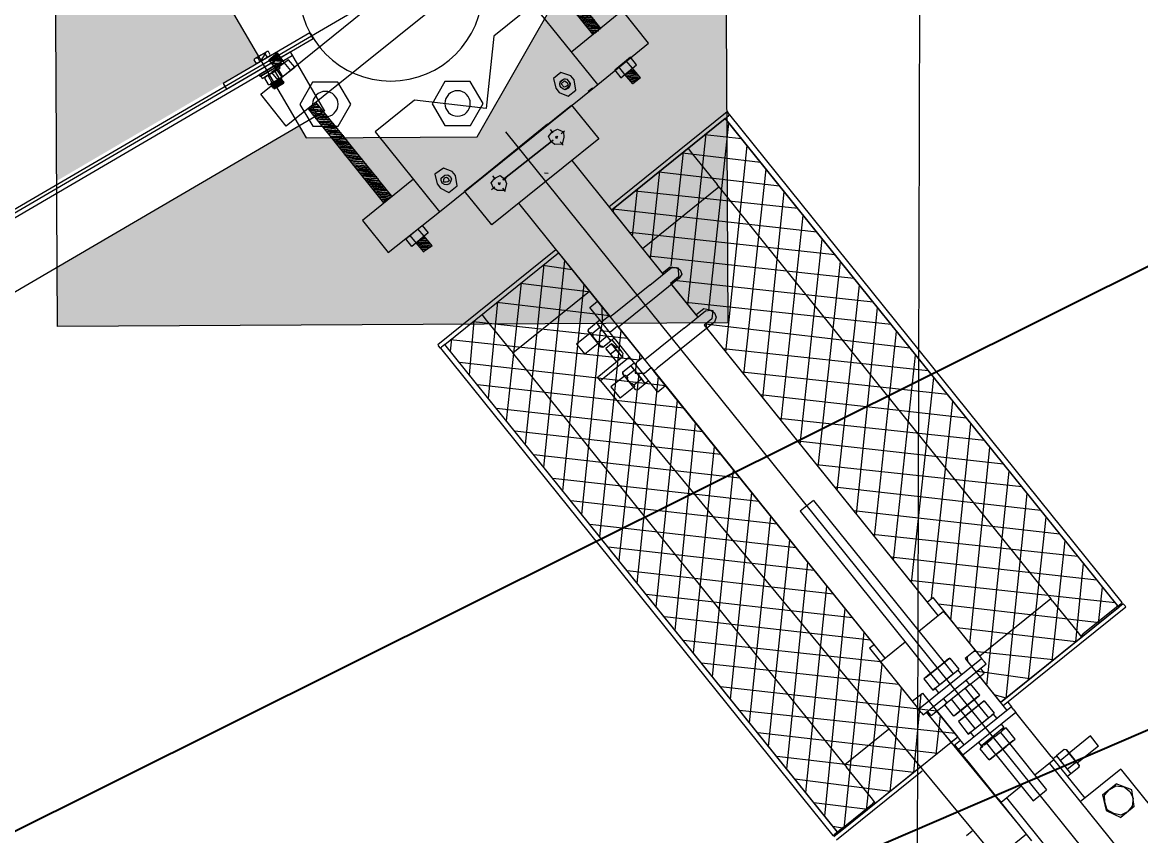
# Model space of a CAD drawing. Header units: millimetres. Extents: x 37 to 259, y 69 to 300.
# Drawn here: x 118.301 to 119.352, y 99.793 to 100.558 of the extents above; entities that cross this region are included whole.
import ezdxf
from ezdxf import colors
from ezdxf.entities.mleader import LeaderData, LeaderLine
from ezdxf.math import Vec2, Vec3

# ---------------------------------------------------------------- set-up
doc = ezdxf.new("R2010")
doc.units = ezdxf.units.MM
doc.linetypes.add('CENTER', pattern=[2, 1.25, -0.25, 0.25, -0.25])
doc.linetypes.add('DASHED2', pattern=[0.375, 0.25, -0.125])
doc.layers.get('0').update_dxf_attribs({"lineweight": 0})
for name, color, linetype, lineweight in [('8', 8, 'Continuous', 0), ('FIBRA OPTICA AT&T', 5, 'Continuous', 0), ('PDF_Geometry', 5, 'Continuous', 0)]:
    doc.layers.add(name, color=color, linetype=linetype, lineweight=lineweight)
doc.styles.add('ROMANS', font='romans.shx')
doc.styles.add('TEXTOS', font='romans.shx')

# ---------------------------------------------------------------- blocks, each defined once
blk = doc.blocks.new('TORREPLANTA')
h = blk.add_hatch()
h.set_pattern_fill('AR-CONC', color=256, scale=0.001, angle=-157.2212)
h.set_pattern_definition([(252.7788, (-21.75451, 207.28263), (-0.17414665, -0.0558413), [0.01905, -0.20955]), (197.7788, (-21.75451, 207.28263), (0.10646699, -0.1625103), [0.01524, -0.16764058]), (303.23024, (-21.76902, 207.27798), (-0.06767967, -0.2183516), [0.01619, -0.17809024]), (248.963, (-21.73484, 207.2358), (-0.26621435, -0.06619157), [0.028575, -0.314325]), (299.41435, (-21.75703, 207.23028), (-0.1230911, -0.3200453), [0.024285, -0.2671356]), (193.96295, (-21.73484, 207.2358), (-0.1230911, -0.3200453), [0.02285997, -0.2514597]), (223.7788, (-21.76318, 207.23767), (-0.17938392, 0.03558796), [0.01905, -0.20955]), (168.7788, (-21.76318, 207.23767), (0.014331, -0.19375066), [0.01524, -0.16764]), (274.23024, (-21.77813, 207.24063), (-0.16505292, -0.1581627), [0.01619, -0.17808994]), (240.2788, (-21.75451, 207.28263), (0.029889835, -0.079156123), [0, -0.165608, 0, -0.17018, 0, -0.168275]), (210.2788, (-21.75451, 207.28263), (-0.02282081, -0.118238004), [0, -0.097028, 0, -0.161798, 0, -0.064135]), (170.2788, (-21.70229, 207.30456), (-0.127233432, -0.04721527), [0, -0.0635, 0, -0.19812, 0, -0.26289]), (160.2788, (-21.67887, 207.3144), (-0.12673158, -0.08079522), [0, -0.08255, 0, -0.131572, 0, -0.18669])])
h.paths.add_polyline_path([(28.8876, 102.099), (28.9881, 102.8927), (28.1945, 102.9932), (28.1856, 102.9236), (28.4521, 102.7212), (28.462, 102.7342), (28.6644, 102.7086), (28.7434, 102.5205), (28.62, 102.358), (28.4176, 102.3837), (28.4113, 102.3988), (28.1027, 102.2692), (28.0939, 102.1996)])
h.paths.add_polyline_path([(24.546, 100.2759), (25.0299, 100.9129), (24.974, 100.9554), (24.6655, 100.8258), (24.6718, 100.8107), (24.5484, 100.6483), (24.346, 100.6739), (24.267, 100.862), (24.3904, 101.0244), (24.4067, 101.0224), (24.4488, 101.3544), (24.3929, 101.3968), (23.9089, 100.7598)])
h.paths.add_polyline_path([(24.8106, 104.6937), (24.8753, 104.7208), (24.9174, 105.0528), (24.9011, 105.0549), (24.8221, 105.243), (24.9455, 105.4054), (25.1479, 105.3798), (25.2269, 105.1917), (25.217, 105.1786), (25.4834, 104.9762), (25.5482, 105.0034), (25.2385, 105.741), (24.5008, 105.4313)])
h.paths.add_polyline_path([(25.3923, 104.9379), (25.2073, 105.0785), (25.2049, 105.0753), (25.1681, 105.1033), (25.1642, 105.0982), (25.1589, 105.1022), (25.1035, 105.0292), (25.0126, 105.0408), (25.0117, 105.0342), (25.0054, 105.035), (24.9996, 104.9892), (24.9705, 104.7608)], flags=17)
h.paths.add_polyline_path([(24.5928, 100.9988), (24.6323, 100.9048), (24.8953, 101.0152), (24.5275, 101.2946), (24.4983, 101.064), (24.5022, 101.0635), (24.4964, 101.0177), (24.5027, 101.0169), (24.5019, 101.0103)], flags=17)
h.paths.add_polyline_path([(28.1151, 102.3673), (28.3294, 102.4573), (28.3279, 102.461), (28.3704, 102.4788), (28.368, 102.4847), (28.3741, 102.4873), (28.3386, 102.5718), (28.3941, 102.6447), (28.3888, 102.6488), (28.3926, 102.6538), (28.3558, 102.6818), (28.1727, 102.8212)], flags=17)
at = {"lineweight": 0}
for p, q in [((24.4785, 100.9778), (24.998, 105.0781)), ((24.973, 105.0564), (24.9741, 105.055)), ((24.9786, 105.0554), (24.9767, 105.0408)), ((24.978, 105.0558), (24.9777, 105.0488)), ((24.988, 105.0517), (24.9792, 105.0528)), ((25.0076, 105.052), (25.0058, 105.0374)), ((24.9868, 105.042), (24.978, 105.0431))]:
    blk.add_line(p, q, dxfattribs=at)
for points in [[(24.5008, 105.4313), (24.8106, 104.6937), (25.5482, 105.0034), (25.2385, 105.741)], [(24.8221, 105.243), (24.9455, 105.4054), (25.1479, 105.3798), (25.2269, 105.1917), (25.1035, 105.0292), (24.9011, 105.0549)], [(24.8378, 105.241), (24.8562, 105.2652), (24.8863, 105.2614), (24.8981, 105.2333), (24.8797, 105.2091), (24.8496, 105.213)], [(24.8989, 105.0955), (24.9173, 105.1197), (24.9474, 105.1159), (24.9592, 105.0878), (24.9408, 105.0636), (24.9107, 105.0675)], [(25.0068, 105.1092), (25.0147, 105.1082), (24.9996, 104.9892), (24.9917, 104.9902)], [(24.4832, 100.9772), (25.0028, 105.0775), (24.9218, 105.0877), (24.4023, 100.9875)], [(24.97, 105.0428), (24.9716, 105.0554), (24.9711, 105.0414), (24.9725, 105.0424)], [(24.9899, 105.0592), (24.9933, 105.0588), (24.9902, 105.034), (24.9868, 105.0344)], [(24.9893, 105.054), (24.9874, 105.0394)], [(24.9935, 105.0601), (24.9957, 105.0598), (24.9923, 105.0328), (24.99, 105.0331)], [(25.0139, 105.0512), (25.0121, 105.0366)]]:
    blk.add_lwpolyline(points, close=True, dxfattribs=at)
at = {"linetype": 'CENTER', "lineweight": 0, "ltscale": 75}
blk.add_lwpolyline([(24.4694, 100.8364), (25.0245, 105.2173), (28.541, 102.5461)], close=True, dxfattribs=at)
at = {"lineweight": 0}
for points in [[(24.9755, 105.0561), (24.9741, 105.055), (24.9736, 105.041), (24.9725, 105.0424), (24.973, 105.0564), (24.9716, 105.0554)], [(24.9761, 105.0407), (24.9766, 105.0547), (24.9755, 105.0561), (24.975, 105.0421), (24.9736, 105.041)], [(24.9785, 105.0551), (24.978, 105.0558), (24.9766, 105.0547)], [(24.975, 105.0421), (24.9761, 105.0407), (24.9768, 105.0413)]]:
    blk.add_lwpolyline(points, dxfattribs=at)
for points in [[(24.9868, 105.042, -0.389201), (24.9861, 105.0371), (24.9773, 105.0382, -0.389201), (24.978, 105.0431, -0.194601), (24.9792, 105.0528, -0.389201), (24.9798, 105.0577), (24.9886, 105.0566, -0.389201), (24.988, 105.0517, -0.194601)], [(25.0126, 105.0489), (25.0082, 105.0495, -0.389201), (25.0089, 105.0543), (25.0133, 105.0538, -0.389201), (25.0126, 105.0489, -0.194601), (25.0114, 105.0392), (25.007, 105.0397, -0.194601)]]:
    blk.add_lwpolyline(points, format="xyb", close=True, dxfattribs=at)
blk.add_lwpolyline([(25.007, 105.0397, 0.389201), (25.0064, 105.0348), (25.0108, 105.0343, 0.389201), (25.0114, 105.0392)], format="xyb", dxfattribs=at)
for centre, radius in [((25.0245, 105.2173), 0.1095), ((24.868, 105.2372), 0.0152), ((24.9291, 105.0917), 0.0152)]:
    blk.add_circle(centre, radius, dxfattribs=at)
blk = doc.blocks.new('A$Ce536baf8')
at = {"layer": 'PDF_Geometry', "lineweight": 9}
for points in [[(0.0038, 0.0333), (0.0063, 0.0358)], [(0.1212, 0.0125), (0.1304, 0.0225), (0.1212, 0.0225), (0.1212, 0.0108), (0.1212, 0.0017)], [(0.1212, 0.0217), (0.1212, 0.0225)], [(0.1212, 0.0208), (0.1229, 0.0225)], [(0.1212, 0.0192), (0.1246, 0.0225)], [(0.1212, 0.0175), (0.1263, 0.0225)], [(0.1212, 0.0167), (0.1271, 0.0225)], [(0.1212, 0.015), (0.1288, 0.0225)], [(0.1212, 0.0133), (0.1296, 0.0225)], [(0.1304, 0.0225), (0.1304, 0.0108), (0.1304, 0.0017)], [(-0.1312, 0.0092), (-0.1229, 0.0183)], [(-0.1312, 0.0075), (-0.1212, 0.0183), (-0.1212, 0.0067), (-0.1212, -0.0025)], [(-0.1212, 0.0183), (-0.1312, 0.0175)], [(-0.1212, 0.0167), (-0.1312, 0.0067), (-0.1312, 0.0175), (-0.1304, 0.0175)], [(-0.1312, 0.0167), (-0.1296, 0.0175)], [(-0.1312, 0.0142), (-0.1279, 0.0175)], [(-0.1312, 0.0133), (-0.1271, 0.0175)], [(-0.1312, 0.0117), (-0.1254, 0.0175)], [(-0.1312, 0.0108), (-0.1237, 0.0175)], [(-0.1296, 0.0067), (-0.1212, 0.015)], [(-0.1287, 0.0067), (-0.1212, 0.0142)], [(-0.1271, 0.0067), (-0.1212, 0.0125)], [(-0.1254, 0.0067), (-0.1212, 0.0117)], [(0.0296, 0.015), (-0.0304, 0.0133), (0.0296, 0.015)], [(0.1212, 0.0108), (0.1304, 0.0208)], [(0.1229, 0.0108), (0.1304, 0.0192)], [(0.1238, 0.0108), (0.1304, 0.0175), (0.1254, 0.0108)], [(0.1271, 0.0108), (0.1304, 0.0158)], [(0.1279, 0.0108), (0.1304, 0.0142)], [(0.1296, 0.0108), (0.1304, 0.0125)], [(0.1304, 0.0108), (0.1313, 0.0108)], [(-0.1312, -0.0025), (-0.1312, 0.0067)], [(-0.1246, 0.0067), (-0.1212, 0.0092)], [(-0.1229, 0.0067), (-0.1212, 0.0083)], [(-0.1221, 0.0067), (-0.1212, 0.0075)], [(0.0954, 0.0017), (0.0971, -0.095), (0.0496, -0.0958), (0.0004, -0.0483), (-0.0462, -0.0975), (-0.0938, -0.0983), (-0.0954, -0.0017), (0.0954, 0.0017), (0.1571, 0.0025), (0.1579, -0.0367), (0.0963, -0.0375)], [(0.0846, 0.0008), (0.0896, 0.0008)], [(-0.0946, -0.0408), (-0.1562, -0.0417), (-0.1571, -0.0033), (-0.0954, -0.0017)], [(0.0354, 0), (-0.0362, -0.0008)], [(0.0746, -0.0142), (0.0721, -0.0133), (0.0687, -0.0142)], [(-0.1296, -0.0417), (-0.1304, -0.0417), (-0.1279, -0.155)], [(-0.1304, -0.0425), (-0.1279, -0.0417), (-0.1304, -0.0442)], [(-0.1262, -0.0417), (-0.1304, -0.0458), (-0.1246, -0.0417)], [(-0.1304, -0.0483), (-0.1237, -0.0417)], [(-0.1304, -0.0492), (-0.1221, -0.0417)], [(-0.1304, -0.0508), (-0.1212, -0.0417)], [(-0.1204, -0.0417), (-0.1187, -0.155), (-0.1196, -0.155)], [(0.1221, -0.04), (0.1246, -0.0367)], [(0.1221, -0.0408), (0.1263, -0.0367)], [(0.1221, -0.0425), (0.1279, -0.0367)], [(0.1221, -0.0433), (0.1288, -0.0367)], [(0.1221, -0.045), (0.1313, -0.0367), (0.1221, -0.0467)], [(0.1229, -0.0375), (0.1221, -0.0375), (0.1246, -0.1508)], [(0.1221, -0.0383), (0.1238, -0.0375)], [(0.1221, -0.0475), (0.1313, -0.0383)], [(0.1221, -0.0492), (0.1313, -0.0392)], [(0.1229, -0.05), (0.1313, -0.04)], [(0.1229, -0.0517), (0.1313, -0.0417)], [(0.1338, -0.15), (0.1313, -0.0367), (0.1338, -0.15), (0.1329, -0.15)], [(-0.1304, -0.0525), (-0.1204, -0.0425)], [(-0.1304, -0.0533), (-0.1204, -0.0433)], [(-0.1304, -0.055), (-0.1204, -0.045)], [(-0.1296, -0.0558), (-0.1204, -0.0458)], [(-0.1296, -0.0575), (-0.1204, -0.0483)], [(-0.1296, -0.0583), (-0.1204, -0.0492)], [(-0.1296, -0.06), (-0.1204, -0.05)], [(-0.1296, -0.0617), (-0.1204, -0.0517)], [(0.1229, -0.0533), (0.1313, -0.0433)], [(0.1229, -0.0542), (0.1313, -0.045)], [(0.1229, -0.0558), (0.1321, -0.0458)], [(0.1229, -0.0575), (0.1321, -0.0467)], [(0.1229, -0.0583), (0.1321, -0.0492)], [(0.1229, -0.0592), (0.1321, -0.05)], [(0.1229, -0.0608), (0.1321, -0.0517)], [(0.1229, -0.0625), (0.1321, -0.0525)], [(-0.1296, -0.0625), (-0.1204, -0.0533)], [(-0.1296, -0.0642), (-0.1204, -0.0542)], [(-0.1296, -0.065), (-0.1204, -0.0558)], [(-0.1296, -0.0667), (-0.1204, -0.0567)], [(-0.1296, -0.0683), (-0.1204, -0.0575)], [(-0.1296, -0.0692), (-0.1204, -0.06)], [(-0.1296, -0.0708), (-0.1204, -0.0608)], [(-0.1296, -0.0717), (-0.1196, -0.0625)], [(0.1229, -0.0642), (0.1321, -0.0533)], [(0.1229, -0.065), (0.1321, -0.0558)], [(0.1229, -0.0658), (0.1321, -0.0567)], [(0.1229, -0.0675), (0.1321, -0.0583)], [(0.1229, -0.0692), (0.1321, -0.0592)], [(0.1229, -0.0708), (0.1321, -0.0608)], [(0.1229, -0.0717), (0.1321, -0.0617)], [(-0.1296, -0.0742), (-0.1196, -0.0642)], [(-0.1296, -0.075), (-0.1196, -0.065)], [(-0.1296, -0.0758), (-0.1196, -0.0667)], [(-0.1296, -0.0775), (-0.1196, -0.0675)], [(-0.1296, -0.0783), (-0.1196, -0.0692)], [(-0.1296, -0.0808), (-0.1196, -0.07)], [(-0.1296, -0.0817), (-0.1196, -0.0717)], [(-0.1296, -0.0825), (-0.1196, -0.0733)], [(0.1229, -0.0725), (0.1321, -0.0633)], [(0.1229, -0.0742), (0.1321, -0.065)], [(0.1229, -0.0758), (0.1321, -0.0658)], [(0.1229, -0.0775), (0.1321, -0.0675)], [(0.1229, -0.0783), (0.1321, -0.0683)], [(0.1229, -0.0792), (0.1321, -0.07)], [(0.1229, -0.0817), (0.1321, -0.0717)], [(0.1229, -0.0825), (0.1321, -0.0725)], [(-0.1296, -0.0842), (-0.1196, -0.0742)], [(-0.1296, -0.0858), (-0.1196, -0.0758)], [(-0.1296, -0.0867), (-0.1196, -0.0767)], [(-0.1296, -0.0883), (-0.1196, -0.0783)], [(-0.1196, -0.08), (-0.1296, -0.09), (-0.1196, -0.0808)], [(-0.1296, -0.0925), (-0.1196, -0.0825)], [(-0.1296, -0.0933), (-0.1196, -0.0833)], [(0.1229, -0.0842), (0.1321, -0.0742)], [(0.1229, -0.085), (0.1321, -0.075)], [(0.1229, -0.0858), (0.1321, -0.0767)], [(0.1229, -0.0875), (0.1321, -0.0775)], [(0.1229, -0.0892), (0.1321, -0.0792)], [(0.1229, -0.0908), (0.1321, -0.0808)], [(0.1229, -0.0917), (0.1321, -0.0825)], [(0.1229, -0.0933), (0.1321, -0.0833)], [(-0.1296, -0.095), (-0.1196, -0.0858), (-0.1296, -0.0967)], [(-0.1296, -0.0975), (-0.1196, -0.0875)], [(-0.1296, -0.0992), (-0.1196, -0.0892)], [(-0.1296, -0.1), (-0.1196, -0.09)], [(-0.1296, -0.1017), (-0.1196, -0.0925), (-0.1287, -0.1025)], [(-0.1287, -0.1042), (-0.1196, -0.0942)], [(0.1229, -0.0942), (0.1321, -0.0842)], [(0.1229, -0.0958), (0.1321, -0.0858)], [(0.1238, -0.0975), (0.1321, -0.0875)], [(0.1238, -0.0983), (0.1321, -0.0892)], [(0.1238, -0.1), (0.1321, -0.09)], [(0.1238, -0.1008), (0.1321, -0.0908)], [(0.1238, -0.1025), (0.1321, -0.0933)], [(0.1238, -0.1033), (0.1329, -0.0942)], [(-0.1287, -0.1058), (-0.1196, -0.0958)], [(-0.1287, -0.1067), (-0.1196, -0.0975)], [(-0.1287, -0.1083), (-0.1196, -0.0992)], [(-0.1287, -0.1092), (-0.1196, -0.1)], [(-0.1287, -0.1108), (-0.1196, -0.1008)], [(-0.1287, -0.1125), (-0.1196, -0.1017)], [(-0.1287, -0.1133), (-0.1196, -0.1042)], [(-0.1287, -0.115), (-0.1196, -0.105)], [(0.1238, -0.105), (0.1329, -0.0958)], [(0.1238, -0.1067), (0.1329, -0.0967)], [(0.1238, -0.1083), (0.1329, -0.0975)], [(0.1238, -0.1092), (0.1329, -0.1)], [(0.1238, -0.11), (0.1329, -0.1008)], [(0.1238, -0.1117), (0.1329, -0.1025)], [(0.1238, -0.1133), (0.1329, -0.1033)], [(0.1238, -0.115), (0.1329, -0.105)], [(-0.1287, -0.1158), (-0.1196, -0.1067)], [(-0.1287, -0.1175), (-0.1196, -0.1075)], [(-0.1287, -0.1183), (-0.1187, -0.1092)], [(-0.1287, -0.12), (-0.1187, -0.1108)], [(-0.1287, -0.1217), (-0.1187, -0.1117)], [(-0.1287, -0.1225), (-0.1187, -0.1133)], [(-0.1187, -0.1142), (-0.1287, -0.125), (-0.1187, -0.1158)], [(0.1238, -0.1158), (0.1329, -0.1058)], [(0.1238, -0.1167), (0.1329, -0.1075)], [(0.1238, -0.1183), (0.1329, -0.1092)], [(0.1238, -0.12), (0.1329, -0.11)], [(0.1238, -0.1217), (0.1329, -0.1117)], [(0.1238, -0.1225), (0.1329, -0.1125)], [(0.1238, -0.1233), (0.1329, -0.1142)], [(-0.1287, -0.1267), (-0.1187, -0.1175)], [(-0.1287, -0.1283), (-0.1187, -0.1183)], [(-0.1287, -0.1292), (-0.1187, -0.12)], [(-0.1287, -0.1308), (-0.1187, -0.1208)], [(-0.1287, -0.1325), (-0.1187, -0.1225)], [(-0.1287, -0.1333), (-0.1187, -0.1242)], [(-0.1287, -0.1342), (-0.1187, -0.125)], [(0.1238, -0.125), (0.1329, -0.1158)], [(0.1238, -0.1267), (0.1329, -0.1167)], [(0.1238, -0.1283), (0.1329, -0.1183)], [(0.1238, -0.1292), (0.1329, -0.1192)], [(0.1238, -0.13), (0.1329, -0.1208)], [(0.1238, -0.1317), (0.1329, -0.1217)], [(0.1238, -0.1333), (0.1329, -0.1233)], [(0.1238, -0.135), (0.1329, -0.125)], [(0.1238, -0.1358), (0.1329, -0.1258)], [(-0.1287, -0.1367), (-0.1187, -0.1267)], [(-0.1287, -0.1375), (-0.1187, -0.1275)], [(-0.1287, -0.1392), (-0.1187, -0.1292)], [(-0.1287, -0.14), (-0.1187, -0.13)], [(-0.1287, -0.1408), (-0.1187, -0.1317)], [(-0.1287, -0.1433), (-0.1187, -0.1333)], [(-0.1287, -0.1442), (-0.1187, -0.1342)], [(-0.1287, -0.1458), (-0.1187, -0.1358)], [(-0.1287, -0.1467), (-0.1187, -0.1367)], [(0.1238, -0.1367), (0.1329, -0.1275)], [(0.1238, -0.1383), (0.1329, -0.1283)], [(0.1238, -0.14), (0.1329, -0.13)], [(0.1238, -0.1417), (0.1329, -0.1317)], [(0.1238, -0.1425), (0.1329, -0.1325)], [(0.1238, -0.1442), (0.1329, -0.1342)], [(0.1246, -0.145), (0.1329, -0.135)], [(0.1246, -0.1467), (0.1329, -0.1367)], [(-0.1287, -0.1483), (-0.1187, -0.1383)], [(-0.1287, -0.15), (-0.1187, -0.14)], [(-0.1279, -0.1508), (-0.1187, -0.1408)], [(-0.1279, -0.1525), (-0.1187, -0.1433), (-0.1279, -0.1533)], [(-0.1187, -0.145), (-0.1279, -0.155), (-0.1187, -0.1458)], [(0.1246, -0.1475), (0.1329, -0.1383)], [(0.1246, -0.1492), (0.1329, -0.14)], [(0.1329, -0.1408), (0.1246, -0.1508), (0.1338, -0.1417)], [(0.1263, -0.1508), (0.1338, -0.1442)], [(0.1279, -0.1508), (0.1338, -0.145)], [(0.1296, -0.1508), (0.1338, -0.1467), (0.1304, -0.1508)], [(-0.1262, -0.155), (-0.1187, -0.1483)], [(-0.1246, -0.155), (-0.1187, -0.1492)], [(-0.1229, -0.155), (-0.1187, -0.15)], [(-0.1187, -0.1517), (-0.1212, -0.155), (-0.1187, -0.1525)], [(0.1313, -0.15), (0.1338, -0.1483)], [(0.1346, -0.1892), (0.1346, -0.1983), (0.1346, -0.21), (0.1254, -0.21), (0.1254, -0.1983), (0.1246, -0.1892)], [(-0.1279, -0.1942), (-0.1271, -0.2033)], [(-0.1271, -0.2142), (-0.1171, -0.2142), (-0.1179, -0.2033), (-0.1179, -0.1933)], [(0.1254, -0.2), (0.1254, -0.1983)], [(0.1254, -0.2017), (0.1271, -0.1983)], [(0.1254, -0.2025), (0.1288, -0.1983)], [(0.1254, -0.2042), (0.1304, -0.1983)], [(0.1254, -0.205), (0.1321, -0.1983), (0.1254, -0.2067)], [(0.1254, -0.2075), (0.1338, -0.1983)], [(-0.1271, -0.2042), (-0.1271, -0.2033), (-0.1271, -0.2142), (-0.1171, -0.2058)], [(-0.1271, -0.2058), (-0.1254, -0.2033)], [(-0.1271, -0.2067), (-0.1237, -0.2033)], [(-0.1271, -0.2083), (-0.1221, -0.2033)], [(-0.1271, -0.21), (-0.1204, -0.2033)], [(-0.1271, -0.2108), (-0.1196, -0.2033)], [(-0.1271, -0.2133), (-0.1171, -0.2042)], [(-0.1254, -0.2142), (-0.1171, -0.2067)], [(-0.1237, -0.2142), (-0.1171, -0.2075)], [(-0.1229, -0.2142), (-0.1171, -0.2092)], [(0.1254, -0.2092), (0.1346, -0.2)], [(0.1254, -0.21), (0.1346, -0.2008)], [(0.1271, -0.21), (0.1346, -0.2025)], [(0.1288, -0.21), (0.1346, -0.2042), (0.1296, -0.21)], [(0.1313, -0.21), (0.1346, -0.2067)], [(0.1321, -0.21), (0.1346, -0.2075)], [(0.1338, -0.21), (0.1346, -0.2092)], [(-0.1212, -0.2142), (-0.1171, -0.2108)], [(-0.1196, -0.2142), (-0.1171, -0.2125)], [(-0.1187, -0.2142), (-0.1171, -0.2133)]]:
    blk.add_lwpolyline(points, dxfattribs=at)
for points in [[(0.1354, 0.0108), (0.1354, 0.0017), (0.1163, 0.0017), (0.1163, 0.0108)], [(-0.1362, 0.0067), (-0.1362, -0.0025), (-0.1162, -0.0025), (-0.1162, 0.0067)], [(-0.0621, -0.0183), (-0.0621, -0.0233), (-0.0663, -0.0308), (-0.0763, -0.0317), (-0.0804, -0.0233), (-0.0804, -0.0183), (-0.0771, -0.01), (-0.0671, -0.01)], [(0.0812, -0.0158), (0.0812, -0.0208), (0.0762, -0.0292), (0.0671, -0.0292), (0.0629, -0.0208), (0.0629, -0.0158), (0.0671, -0.0075), (0.0762, -0.0075)], [(-0.0713, -0.0158), (-0.0738, -0.0167), (-0.0754, -0.0183), (-0.0763, -0.0208), (-0.0754, -0.0233), (-0.0738, -0.025), (-0.0696, -0.025), (-0.0671, -0.0233), (-0.0663, -0.0208), (-0.0671, -0.0183), (-0.0696, -0.0167)], [(-0.0713, -0.0158), (-0.0738, -0.0167), (-0.0754, -0.0183), (-0.0763, -0.0208), (-0.0754, -0.0233), (-0.0738, -0.025), (-0.0696, -0.025), (-0.0671, -0.0233), (-0.0663, -0.0208), (-0.0671, -0.0183), (-0.0696, -0.0167)], [(-0.0713, -0.0183), (-0.0729, -0.0192), (-0.0746, -0.0208), (-0.0729, -0.0225), (-0.0713, -0.0233), (-0.0696, -0.0225), (-0.0688, -0.0208), (-0.0696, -0.0183)], [(0.0721, -0.0142), (0.0687, -0.0142), (0.0679, -0.0158), (0.0671, -0.0183), (0.0679, -0.0208), (0.0696, -0.0225), (0.0746, -0.0225), (0.0762, -0.0208), (0.0762, -0.0158), (0.0746, -0.0142)], [(0.0721, -0.0158), (0.0696, -0.0167), (0.0696, -0.0208), (0.0737, -0.0208), (0.0746, -0.0183), (0.0737, -0.0158)], [(0.1596, -0.15), (-0.1546, -0.1558), (-0.1538, -0.1942), (0.1604, -0.1892)], [(0.1388, -0.1983), (0.1388, -0.1892), (0.1196, -0.1892), (0.1196, -0.1992)], [(-0.1329, -0.2033), (-0.1329, -0.1942), (-0.1129, -0.1933), (-0.1129, -0.2025)]]:
    blk.add_lwpolyline(points, close=True, dxfattribs=at)
blk.add_open_spline([(0.0687, -0.0142), (0.0614, -0.0264), (0.0833, -0.0256), (0.0746, -0.0142)], degree=3, dxfattribs=at)
blk = doc.blocks.new('A$C462F3C73')
at = {"linetype": 'Continuous'}
for points in [[(0, -67.083), (0, 1.167)], [(4, -2.5), (4, 0), (-3.917, 0), (-3.917, -2.5), (4, -2.5)], [(-1.667, -0.917), (-1.75, -0.583), (-2.083, -0.5), (-2.417, -0.583), (-2.583, -0.917), (-2.417, -1.167), (-2.083, -1.417), (-1.75, -1.167), (-1.667, -0.917)], [(-2.083, -0.583), (-2.083, -0.333)], [(2.583, -0.917), (2.5, -0.583), (2.167, -0.5), (1.833, -0.583), (1.75, -0.917), (1.833, -1.167), (2.167, -1.417), (2.5, -1.167), (2.583, -0.917)], [(2.167, -0.583), (2.167, -0.333)], [(-2.667, -0.917), (-2.417, -0.917)], [(-2.167, -0.917), (-2, -0.917)], [(-2.083, -1), (-2.083, -0.833)], [(-2.083, -1.5), (-2.083, -1.25)], [(-1.75, -0.917), (-1.583, -0.917)], [(1.667, -0.917), (1.833, -0.917)], [(2.083, -0.917), (2.25, -0.917)], [(2.167, -1), (2.167, -0.833)], [(2.167, -1.5), (2.167, -1.25)], [(2.5, -0.917), (2.75, -0.917)], [(-1.917, -2.5), (-1.917, -10.917)], [(2, -10.917), (2, -2.5)], [(-10.667, -5.917), (-10.667, -6)], [(-1.917, -5.917), (-10.667, -5.917)], [(-10.667, -6.167), (-10.667, -6)], [(-10.667, -6.167), (-10.583, -6.167)], [(-10.583, -42.25), (-10.667, -42.25), (-10.667, -6.167)], [(-10.333, -6.167), (-10.583, -6.167)], [(-10.333, -7.667), (-8.833, -6.167)], [(-10.333, -9.417), (-7.167, -6.167)], [(-10.333, -11.167), (-5.417, -6.167)], [(-10.333, -12.833), (-3.667, -6.167)], [(-10.333, -14.583), (-2, -6.167)], [(-10.333, -6.167), (-1.917, -6.167), (-1.917, -10.833), (-2.5, -10.833), (-2.833, -11.167), (-2.5, -11.583), (-1.917, -11.583), (-1.917, -13.917), (-2.5, -13.917), (-2.833, -14.333), (-2.5, -14.667), (-1.917, -14.667), (-1.917, -35.167), (-2.333, -35.167), (-2.333, -39.083), (-1.583, -39.083), (-1.583, -42.333), (-10.333, -42.333), (-10.333, -6.167)], [(-1.917, -6.167), (-10.333, -6.167)], [(-10.333, -6.167), (-10.333, -42.25)], [(-1.917, -13.167), (-8.917, -6.167)], [(-7.583, -6.167), (-7.583, -6.583)], [(-2.583, -10.833), (-7.25, -6.167)], [(-1.917, -9.75), (-5.5, -6.167)], [(-1.917, -8.083), (-3.833, -6.167)], [(-1.917, -6.333), (-2.083, -6.167)], [(10.417, -6.167), (2, -6.167), (2, -10.833), (2.5, -10.833), (2.917, -11.167), (2.5, -11.583), (2, -11.583), (2, -13.917), (2.5, -13.917), (2.917, -14.333), (2.5, -14.667), (2, -14.667), (2, -35.167), (2.333, -35.167), (2.333, -39.083), (1.583, -39.083), (1.583, -42.333), (10.417, -42.333), (10.417, -6.167)], [(10.75, -5.917), (2, -5.917)], [(2, -7.417), (3.167, -6.167)], [(2, -9.083), (4.833, -6.167)], [(2, -10.833), (6.583, -6.167)], [(2, -12.5), (8.333, -6.167)], [(10.417, -6.167), (2, -6.167)], [(2.25, -13.917), (10, -6.167)], [(10.417, -13.583), (3.083, -6.167)], [(10.417, -11.833), (4.75, -6.167)], [(10.417, -10.167), (6.5, -6.167)], [(7.667, -6.583), (7.667, -6.167)], [(10.417, -8.417), (8.25, -6.167)], [(10.417, -6.667), (9.917, -6.167)], [(10.417, -42.25), (10.417, -6.167)], [(10.417, -6.167), (10.667, -6.167)], [(10.667, -6.167), (10.75, -6.167), (10.75, -42.25)], [(10.75, -5.917), (10.75, -6)], [(10.75, -6.167), (10.75, -6)], [(-2.667, -14.167), (-10.333, -6.5)], [(-7.583, -6.583), (-7.583, -8.833)], [(10.417, -15.25), (2, -6.75)], [(7.667, -8.833), (7.667, -6.583)], [(2, -16), (10.417, -7.5)], [(-10.333, -16.25), (-1.917, -7.833)], [(-1.917, -16.667), (-10.333, -8.167)], [(-7.583, -9), (-7.583, -8.833)], [(-1.917, -9), (-7.583, -9)], [(-7.583, -9), (-7.583, -39.5)], [(10.417, -17), (2, -8.5)], [(7.667, -9), (2, -9)], [(7.667, -8.833), (7.667, -9)], [(7.667, -39.5), (7.667, -9)], [(-10.333, -18), (-1.917, -9.583)], [(2, -17.667), (10.417, -9.167)], [(-1.917, -18.333), (-10.333, -9.917)], [(2.583, -16), (2.583, -9.75), (2, -9.75), (2, -16), (2.583, -16)], [(2.5, -10.833), (2, -10.167)], [(-2.5, -10.917), (-2.75, -11.083), (-2.833, -11.333), (-2.75, -11.583), (-2.5, -11.667)], [(-0.917, -10.917), (-2.5, -10.917)], [(-0.917, -10.917), (1.75, -10.917)], [(1.75, -10.917), (2, -10.917)], [(2, -19.417), (10.417, -10.917)], [(2.833, -10.667), (2.583, -10.667)], [(2.583, -12), (2.833, -12), (2.833, -10.667)], [(3.417, -11), (2.833, -11), (2.833, -10.667)], [(3.417, -10.667), (2.833, -10.667)], [(2.833, -10.75), (2.833, -10.667)], [(3.417, -10.667), (3.5, -10.75), (3.5, -10.917), (3.417, -10.917), (3.417, -11)], [(3.5, -10.75), (3.417, -10.667)], [(3.5, -11.917), (3.5, -10.75)], [(3.5, -10.917), (4.5, -10.917)], [(4.5, -10.917), (4.5, -11.667)], [(-10.333, -19.75), (-2.167, -11.583)], [(-1.917, -20.083), (-10.333, -11.583)], [(2.833, -11.667), (2.833, -11)], [(10.417, -18.75), (2.917, -11.167)], [(3.417, -11), (3.417, -11.083), (3.5, -11.167), (3.5, -11.5), (3.417, -11.583), (3.417, -11.667)], [(-2.5, -11.667), (-0.917, -11.667)], [(-1.917, -11.667), (-1.917, -14.083)], [(-0.917, -11.667), (1.75, -11.667)], [(1.75, -11.667), (2, -11.667)], [(2, -14.083), (2, -11.667)], [(10.417, -20.417), (2, -11.917)], [(2, -12.25), (2, -12.167)], [(2.75, -12), (2.75, -12.917)], [(3.417, -12), (2.833, -12), (2.833, -11.667), (3.417, -11.667), (3.417, -11.667), (3.5, -11.75), (3.5, -11.917), (3.417, -11.917), (3.417, -12)], [(2.833, -11.917), (2.833, -12)], [(2.833, -12.5), (2.917, -12.167)], [(3.333, -12.583), (2.917, -12.583), (2.917, -12.167), (3.333, -12.167)], [(3.333, -12.583), (3.333, -12.5), (3.333, -12.167), (3.333, -12.167)], [(3.333, -12.25), (3.333, -12.167)], [(3.333, -13.167), (3.333, -12.25)], [(3.5, -11.917), (3.417, -12)], [(3.5, -11.667), (4.5, -11.667)], [(2, -21.083), (10.417, -12.583)], [(2.917, -12.5), (2.75, -12.5)], [(2.917, -13.083), (2.917, -12.5)], [(2.917, -12.583), (2.917, -13.167)], [(3.333, -12.917), (3.333, -12.583), (3.333, -12.583)], [(-10.333, -21.417), (-1.917, -13)], [(-1.917, -21.75), (-10.333, -13.333)], [(2, -13.583), (2, -13.5)], [(2, -13.583), (2, -13.5)], [(2.583, -13.417), (4.75, -13.417), (4.25, -49.167)], [(2.75, -12.917), (2.75, -13), (2.75, -13), (2.75, -13), (2.833, -13.083), (2.917, -13.167), (3, -13.167)], [(3, -13.167), (4.667, -13.167)], [(3.333, -13.167), (3.333, -12.917)], [(4.75, -13.417), (4.75, -13.167), (4.667, -13.167), (4.667, -13.167), (4.667, -13.167)], [(-2.5, -14.083), (-2.75, -14.25), (-2.833, -14.5), (-2.75, -14.75), (-2.5, -14.917)], [(-0.917, -14.083), (-2.5, -14.083)], [(-0.917, -14.083), (1.75, -14.083)], [(1.75, -14.083), (2, -14.083)], [(2.25, -13.917), (2, -13.667)], [(2.833, -13.833), (2.583, -13.833)], [(2.583, -15.167), (2.833, -15.167), (2.833, -13.833)], [(3.417, -14.167), (2.833, -14.167), (2.833, -13.833)], [(3.417, -13.833), (2.833, -13.833)], [(2.833, -13.917), (2.833, -13.833)], [(2.833, -14.833), (2.833, -14.167)], [(3.417, -13.833), (3.417, -13.833), (3.5, -13.917), (3.5, -14.083), (3.417, -14.083), (3.417, -14.167)], [(3.5, -13.917), (3.417, -13.833)], [(3.417, -14.167), (3.417, -14.25), (3.5, -14.333), (3.5, -14.667), (3.417, -14.667), (3.417, -14.833)], [(3.5, -15.083), (3.5, -13.917)], [(3.5, -14.083), (4.5, -14.083)], [(4.5, -14.083), (4.5, -14.917)], [(-10.333, -23.167), (-2, -14.667)], [(-1.917, -14.917), (-2.083, -14.667)], [(2, -22.833), (10.417, -14.333)], [(10.417, -22.167), (2.75, -14.5)], [(-1.917, -23.5), (-10.333, -15.083)], [(-2.5, -14.917), (-0.917, -14.917)], [(-1.917, -14.917), (-1.917, -36.167)], [(-0.917, -14.917), (1.75, -14.917)], [(1.75, -14.917), (2, -14.917)], [(2, -36.167), (2, -14.917)], [(10.417, -23.833), (2, -15.333)], [(3.417, -15.167), (2.833, -15.167), (2.833, -14.833), (3.417, -14.833), (3.417, -14.917), (3.5, -14.917), (3.5, -15.083), (3.417, -15.167), (3.417, -15.167)], [(2.833, -15.083), (2.833, -15.167)], [(3.5, -15.083), (3.417, -15.167)], [(3.5, -14.917), (4.5, -14.917)], [(2, -24.583), (10.417, -16.083)], [(-10.333, -24.833), (-1.917, -16.417)], [(-1.917, -25.167), (-10.333, -16.75)], [(10.417, -25.583), (2, -17.083)], [(2, -26.25), (10.417, -17.75)], [(-10.333, -26.583), (-1.917, -18.167)], [(-1.917, -26.917), (-10.333, -18.5)], [(10.417, -27.333), (2, -18.75)], [(-10.333, -28.333), (-1.917, -19.833)], [(2, -28), (10.417, -19.5)], [(-1.917, -28.667), (-10.333, -20.167)], [(10.417, -29), (2, -20.5)], [(2, -29.667), (10.417, -21.167)], [(-10.333, -30), (-1.917, -21.583)], [(-1.917, -30.333), (-10.333, -21.917)], [(10.417, -30.75), (2, -22.25)], [(2, -31.417), (10.417, -22.917)], [(-10.333, -31.75), (-1.917, -23.25)], [(-1.917, -32.083), (-10.333, -23.667)], [(10.417, -32.417), (2, -23.917)], [(-10.333, -33.417), (-1.917, -25)], [(2, -33.167), (10.417, -24.667)], [(-1.917, -33.75), (-10.333, -25.333)], [(10.417, -34.167), (2, -25.667)], [(2, -34.833), (10.417, -26.333)], [(-10.333, -35.167), (-1.917, -26.667)], [(-0.5, -26.5), (-0.5, -38.5)], [(-0.5, -26.5), (0.5, -26.5)], [(0.5, -26.5), (0.5, -38.5)], [(-2.25, -35.167), (-10.333, -27.083)], [(10.417, -35.917), (2, -27.417)], [(2.333, -36.167), (10.417, -28.083)], [(-10.333, -36.917), (-1.917, -28.417)], [(-2.333, -36.833), (-10.333, -28.75)], [(10.417, -37.583), (2, -29.083)], [(-10.333, -38.583), (-1.917, -30.167)], [(2.333, -37.833), (10.417, -29.75)], [(-2.333, -38.583), (-10.333, -30.5)], [(10.417, -39.333), (2, -30.833)], [(1.583, -40.417), (10.417, -31.5)], [(-10.333, -40.333), (-1.917, -31.833)], [(-1.583, -41.083), (-10.333, -32.25)], [(10.417, -41.083), (2, -32.5)], [(1.583, -42.083), (10.417, -33.25)], [(-10.333, -42), (-1.917, -33.583)], [(-2, -42.333), (-10.333, -33.917)], [(10, -42.333), (2, -34.25)], [(3.083, -42.333), (10.417, -34.917)], [(-3.667, -42.333), (-10.333, -35.667)], [(-8.917, -42.333), (-2.333, -35.667)], [(-0.5, -36.167), (-2.333, -36.167)], [(-2.333, -36.417), (-2.333, -36.167)], [(-2.333, -36.417), (-2.333, -39.167)], [(2.333, -36.167), (0.5, -36.167)], [(2.333, -36.417), (2.333, -36.167)], [(8.333, -42.333), (2.333, -36.333)], [(2.333, -36.417), (2.333, -39.167)], [(4.833, -42.333), (10.417, -36.667)], [(-5.417, -42.333), (-10.333, -37.417)], [(-7.167, -42.333), (-2.333, -37.417)], [(-0.5, -38.5), (-0.5, -39.333), (-0.5, -39.333), (-0.833, -39.333), (-0.917, -39.333)], [(-0.917, -38.5), (-0.833, -38.5), (-0.5, -38.5), (-0.5, -38.5)], [(-0.917, -38.5), (-0.917, -39.333)], [(-0.75, -38.5), (-0.917, -38.5)], [(0.833, -38.5), (-0.75, -38.5)], [(-0.5, -38.5), (-0.333, -38.5), (0.417, -38.5), (0.5, -38.5)], [(1, -38.5), (1, -39.333), (0.917, -39.333), (0.583, -39.333), (0.5, -39.333), (0.5, -38.5), (0.583, -38.5), (0.917, -38.5), (1, -38.5)], [(0.833, -38.5), (1, -38.5)], [(6.583, -42.333), (2.333, -38.083)], [(6.583, -42.333), (10.417, -38.333)], [(-7.167, -42.333), (-10.333, -39.083)], [(-5.5, -42.333), (-2.25, -39.083)], [(-2.333, -39.167), (-2.333, -39.667)], [(-1.583, -39.333), (-1.75, -39.083)], [(4.833, -42.333), (1.667, -39.083)], [(2.333, -39.167), (2.333, -39.667)], [(-7.583, -39.5), (-2.333, -39.5)], [(-7.583, -39.667), (-7.583, -39.5)], [(-7.583, -39.667), (-7.583, -41.917)], [(2.333, -39.667), (-2.333, -39.667)], [(-2.333, -39.917), (-2.333, -39.667)], [(2.333, -39.917), (2.333, -40.083), (-2.333, -40.083), (-2.333, -39.917)], [(-0.75, -39.333), (-0.917, -39.333)], [(-0.833, -39.333), (-0.833, -39.667)], [(0.833, -39.667), (0.833, -39.333), (-0.833, -39.333)], [(0.5, -39.333), (0.417, -39.333), (-0.333, -39.333), (-0.5, -39.333)], [(0.833, -39.333), (1, -39.333)], [(2.333, -39.917), (2.333, -39.667)], [(4.417, -39.5), (7.667, -39.5)], [(7.667, -39.5), (7.667, -39.667)], [(7.667, -41.917), (7.667, -39.667)], [(-3.75, -42.333), (-1.583, -40)], [(-1.917, -40.083), (-1.917, -40.417)], [(-1.333, -40.417), (-1.917, -40.417)], [(-1.583, -40.417), (-1.583, -42.917)], [(-0.833, -40.417), (-1.333, -40.417)], [(-0.917, -41.25), (-0.917, -40.417), (-0.833, -40.417), (-0.5, -40.417), (-0.5, -40.417), (-0.5, -41.25), (-0.5, -41.25), (-0.833, -41.25), (-0.917, -41.25)], [(-0.75, -40.417), (-0.917, -40.417)], [(-0.833, -40.083), (-0.833, -40.417), (0.833, -40.417)], [(-0.5, -40.417), (-0.333, -40.417), (0.417, -40.417), (0.5, -40.417)], [(0.5, -41.25), (0.5, -40.417), (0.583, -40.417), (0.917, -40.417), (1, -40.417)], [(0.833, -40.417), (0.833, -40.083)], [(0.833, -40.417), (1, -40.417)], [(1.417, -40.417), (0.917, -40.417)], [(1, -41.25), (1, -40.417)], [(2, -40.417), (1.417, -40.417)], [(1.583, -42.917), (1.583, -40.417)], [(2, -40.417), (2, -40.083)], [(2, -46.417), (2.083, -40.083)], [(2, -48.583), (2.083, -40.083)], [(8.25, -42.333), (10.417, -40.083)], [(-8.833, -42.333), (-10.333, -40.833)], [(-0.75, -41.25), (-0.917, -41.25)], [(-0.75, -41.25), (0.833, -41.25)], [(-0.5, -41.25), (-0.5, -41.667)], [(0.5, -41.25), (0.417, -41.25), (-0.333, -41.25), (-0.5, -41.25)], [(0.5, -41.25), (0.5, -41.667)], [(1, -41.25), (0.917, -41.25), (0.583, -41.25), (0.5, -41.25)], [(0.833, -41.25), (1, -41.25)], [(3.167, -42.333), (1.583, -40.75)], [(-2, -42.333), (-1.583, -41.75)], [(-0.5, -41.667), (-0.5, -42.583), (-0.5, -42.583), (-0.833, -42.583), (-0.917, -42.583)], [(-0.917, -41.667), (-0.667, -41.667), (-0.667, -41.667), (-0.667, -41.667), (-0.5, -41.667)], [(-0.917, -41.667), (-0.917, -42.583)], [(-0.75, -41.667), (-0.917, -41.667)], [(0.833, -41.667), (-0.75, -41.667)], [(-0.5, -41.667), (-0.083, -41.667), (0, -41.667), (0.167, -41.667), (0.5, -41.667)], [(1, -41.667), (1, -42.583), (0.917, -42.583), (0.583, -42.583), (0.5, -42.583), (0.5, -41.667), (0.667, -41.667), (0.75, -41.667), (0.833, -41.667), (1, -41.667)], [(0.833, -41.667), (1, -41.667)], [(10, -42.333), (10.417, -41.833)], [(-10.667, -42.333), (-1.583, -42.333)], [(-10.667, -42.333), (-10.667, -42.5)], [(-10.667, -42.583), (-10.667, -42.5)], [(-10.333, -42.25), (-10.583, -42.25)], [(-10.333, -42.25), (-10, -42.25)], [(-10, -42.25), (-7.75, -42.25)], [(-7.583, -42.25), (-7.75, -42.25)], [(-7.583, -41.917), (-7.583, -42.333)], [(1.583, -42.333), (2.083, -42.333)], [(4.417, -42.333), (10.75, -42.333)], [(7.667, -42.333), (7.667, -41.917)], [(7.667, -42.25), (7.833, -42.25)], [(10, -42.25), (7.833, -42.25)], [(10, -42.25), (10.667, -42.25)], [(10.75, -42.25), (10.667, -42.25)], [(-10.667, -42.583), (-1.583, -42.583)], [(-1.917, -42.583), (-1.917, -42.917)], [(-1.917, -43.083), (-1.917, -42.917), (2, -42.917), (2, -43.083)], [(-1.917, -43.083), (-1.917, -43.333)], [(-0.75, -42.583), (-0.917, -42.583)], [(-0.833, -42.583), (-0.833, -42.917)], [(0.833, -42.917), (0.833, -42.583), (-0.833, -42.583)], [(0.5, -42.583), (0.417, -42.583), (0.333, -42.583), (-0.25, -42.583), (-0.333, -42.583), (-0.5, -42.583)], [(0.833, -42.583), (1, -42.583)], [(1.583, -42.583), (2.083, -42.583)], [(2, -42.917), (2, -42.583)], [(2, -43.083), (2, -43.333)], [(4.417, -42.583), (10.75, -42.583)], [(-1.917, -43.333), (2, -43.333)], [(-1.917, -43.833), (-1.917, -43.333)], [(-1.917, -46.583), (-1.917, -43.833)], [(-0.917, -44.5), (-0.917, -43.667), (-0.667, -43.667), (-0.667, -43.583), (-0.667, -43.667), (-0.5, -43.667), (-0.5, -44.5), (-0.5, -44.5), (-0.833, -44.5), (-0.917, -44.5)], [(-0.75, -43.583), (-0.917, -43.667)], [(-0.833, -43.333), (-0.833, -43.583), (0.833, -43.583)], [(-0.5, -43.667), (-0.083, -43.667), (0, -43.583), (0.167, -43.667), (0.5, -43.667)], [(0.5, -44.5), (0.5, -43.667), (0.667, -43.667), (0.75, -43.583), (0.833, -43.667), (1, -43.667)], [(0.833, -43.583), (0.833, -43.333)], [(0.833, -43.583), (1, -43.667)], [(1, -44.5), (1, -43.667)], [(2, -43.833), (2, -43.333)], [(2, -46.583), (2, -43.833)], [(-0.75, -44.5), (-0.917, -44.5)], [(-0.75, -44.5), (0.833, -44.5)], [(-0.5, -44.5), (-0.5, -47.917)], [(0.5, -44.5), (0.417, -44.5), (0.333, -44.5), (-0.25, -44.5), (-0.333, -44.5), (-0.5, -44.5)], [(0.5, -44.5), (0.5, -47.917)], [(1, -44.5), (0.917, -44.5), (0.583, -44.5), (0.5, -44.5)], [(0.833, -44.5), (1, -44.5)], [(-2.75, -46.75), (-2.167, -46.75), (-2.167, -46.833), (-2.167, -47.083), (-2.833, -47.083), (-2.833, -46.833), (-2.75, -46.75)], [(-2.833, -46.833), (-2.75, -46.75)], [(-2.833, -46.833), (-2.833, -48)], [(-2.167, -46.833), (-2.167, -46.75)], [(-1.917, -46.75), (-2.167, -46.75), (-2.167, -48.083)], [(-1.917, -46.583), (-1.917, -46.833)], [(-1.917, -46.833), (-1.917, -49.667)], [(-1.917, -46.833), (-0.5, -46.833)], [(-1.583, -46.833), (-1.583, -58.75)], [(0.5, -46.833), (2, -46.833)], [(1.583, -58.75), (1.583, -46.833)], [(2, -46.583), (2, -46.833)], [(2, -49.667), (2, -46.833)], [(2, -47.833), (2, -47)], [(2, -47.083), (2, -47)], [(-4.417, -47.083), (-2.833, -47.083)], [(-4.417, -47.833), (-4.417, -47.083)], [(-2.75, -47.75), (-2.833, -47.667), (-2.833, -47.167), (-2.75, -47.083)], [(-2.167, -47.083), (-2.167, -47.167), (-2.167, -47.667), (-2.167, -47.75)], [(4.333, -47.083), (4.75, -47.083)], [(-4.417, -47.833), (-2.833, -47.833)], [(-2.75, -48.083), (-2.833, -48), (-2.833, -47.75), (-2.75, -47.75)], [(-2.833, -48), (-2.75, -48.083)], [(-2.75, -47.75), (-2.167, -47.75), (-2.167, -48), (-2.167, -48.083)], [(-2.75, -48.083), (-2.167, -48.083)], [(-2.167, -48), (-2.167, -48.083)], [(-2.167, -48.083), (-1.917, -48.083)], [(0.5, -47.917), (-0.5, -47.917)], [(2, -47.833), (2, -47.75)], [(4.25, -49.167), (2, -49.167)], [(-4.583, -49.667), (-1.583, -49.667)], [(-4.583, -59), (-4.583, -49.75), (-4.583, -49.667)], [(-4.583, -49.75), (-4.583, -49.667)], [(-3.833, -51.833), (-4.333, -51), (-3.833, -50.167)], [(-3.333, -50.167), (-3.75, -50.25), (-4.083, -50.583), (-4.167, -51), (-4.083, -51.417), (-3.75, -51.75), (-3.333, -51.833), (-2.917, -51.75), (-2.667, -51.417), (-2.5, -51), (-2.667, -50.583), (-2.917, -50.25), (-3.333, -50.167)], [(-2.833, -50.167), (-3.833, -50.167)], [(-2.833, -50.167), (-2.417, -51), (-2.833, -51.833)], [(-3.833, -51.833), (-2.833, -51.833)], [(40.833, -59.75), (-41.917, -59.667)], [(-22.917, -61.667), (22.917, -61.667), (22.917, -61.417)]]:
    blk.add_lwpolyline(points, dxfattribs=at)
at = {"extrusion": (8.92565e-05, -0.000155498, 1), "xscale": 61.31944444444304, "yscale": 61.31944444444304, "zscale": 61.31944444444304, "rotation": 179.0122403955838}
blk.add_blockref('A$Ce536baf8', (0.016, -0.025, 0), dxfattribs=at)

msp = doc.modelspace()

# ---------------------------------------------------------------- linework, layer by layer
at = {"layer": '8', "linetype": 'DASHED2', "ltscale": 10}
msp.add_lwpolyline([(114.1382, 98.0766), (119.1382, 98.0766), (119.1513, 103.0766), (114.1382, 103.0766)], close=True, dxfattribs=at)

# ---------------------------------------------------------------- block references
at = {"layer": '8', "lineweight": 40, "xscale": -0.7880434782616024, "yscale": 0.7880434782616014, "zscale": 0.7880434782616016, "rotation": 293.0751467497207}
msp.add_blockref('TORREPLANTA', (50.0946, 49.9483), dxfattribs=at)

# ---------------------------------------------------------------- leaders
at = {"layer": '8'}
ml = msp.add_multileader_mtext('Standard', dxfattribs=at)
ml.set_content('\\A1;Terminal Box de ATC', color=256, style='ROMANS')
ml.set_leader_properties()
ml.build(insert=Vec2(0, 0))
ml.multileader.update_dxf_attribs({"text_left_attachment_type": 2, "text_right_attachment_type": 2, "dogleg_length": 0.2, "arrow_head_size": 0.11})
ctx = ml.context
ctx.base_point, ctx.char_height, ctx.arrow_head_size, ctx.landing_gap_size, ctx.plane_origin = Vec3(122.437, 101.7501), 0.12, 0.11, 0.05, Vec3(126.2572, 102.0717)
ctx.left_attachment, ctx.right_attachment = 2, 2
notes = []
notes.append((ctx, [(0, (1, 1, 0), (122.2136, 101.7501), (1, 0), 0.2234, [(0, [(117.0902, 99.1981)], 0, [])])]))
ctx.mtext.insert, ctx.mtext.width, ctx.mtext.defined_height, ctx.mtext.flow_direction = Vec3(122.487, 101.9101), 1.262511, 0.5259, 5
at = {"layer": '8', "ltscale": 0.1}
ml = msp.add_multileader_mtext('Standard', dxfattribs=at)
ml.set_content('\\A1;CONTROLADOR DE LUCES DE ATC', color=256, style='TEXTOS')
ml.set_leader_properties()
ml.build(insert=Vec2(0, 0))
ml.multileader.update_dxf_attribs({"dogleg_length": 0.2, "arrow_head_size": 0.1})
ctx = ml.context
ctx.base_point, ctx.char_height, ctx.arrow_head_size, ctx.landing_gap_size, ctx.plane_origin = Vec3(122.3894, 101.1224), 0.1, 0.1, 0.05, Vec3(120.3782, 98.5084)
notes.append((ctx, [(0, (1, 1, 0), (122.216, 101.1224), (1, 0), 0.1734, [(0, [(117.0373, 98.8938)], 0, [])])]))
ctx.mtext.insert, ctx.mtext.width, ctx.mtext.line_spacing_factor, ctx.mtext.flow_direction = Vec3(122.4394, 101.1724), 1.343857, 0.9, 5
for ctx, leaders in notes:
    for number, flags, end, landing, length, lines in leaders:
        leader = LeaderData()
        leader.index, (leader.has_last_leader_line, leader.has_dogleg_vector, leader.attachment_direction) = number, flags
        leader.last_leader_point, leader.dogleg_vector, leader.dogleg_length = Vec3(end), Vec3(landing), length
        for number, points, colour, breaks in lines:
            line = LeaderLine()
            line.index, line.vertices, line.color, line.breaks = number, Vec3.list(points), colors.encode_raw_color(colour), breaks
            leader.lines.append(line)
        ctx.leaders.append(leader)

# ---------------------------------------------------------------- next in the draw order: block references
at = {"layer": 'FIBRA OPTICA AT&T', "extrusion": (-2.80176e-05, 0.000177092, 1), "xscale": -0.01630804077010243, "yscale": 0.01630804077010248, "zscale": 0.01630804077010234, "rotation": 38.84621275431414}
msp.add_blockref('A$C462F3C73', (118.7674, 100.4399, 0.0145), dxfattribs=at)

doc.saveas('drawing.dxf')
